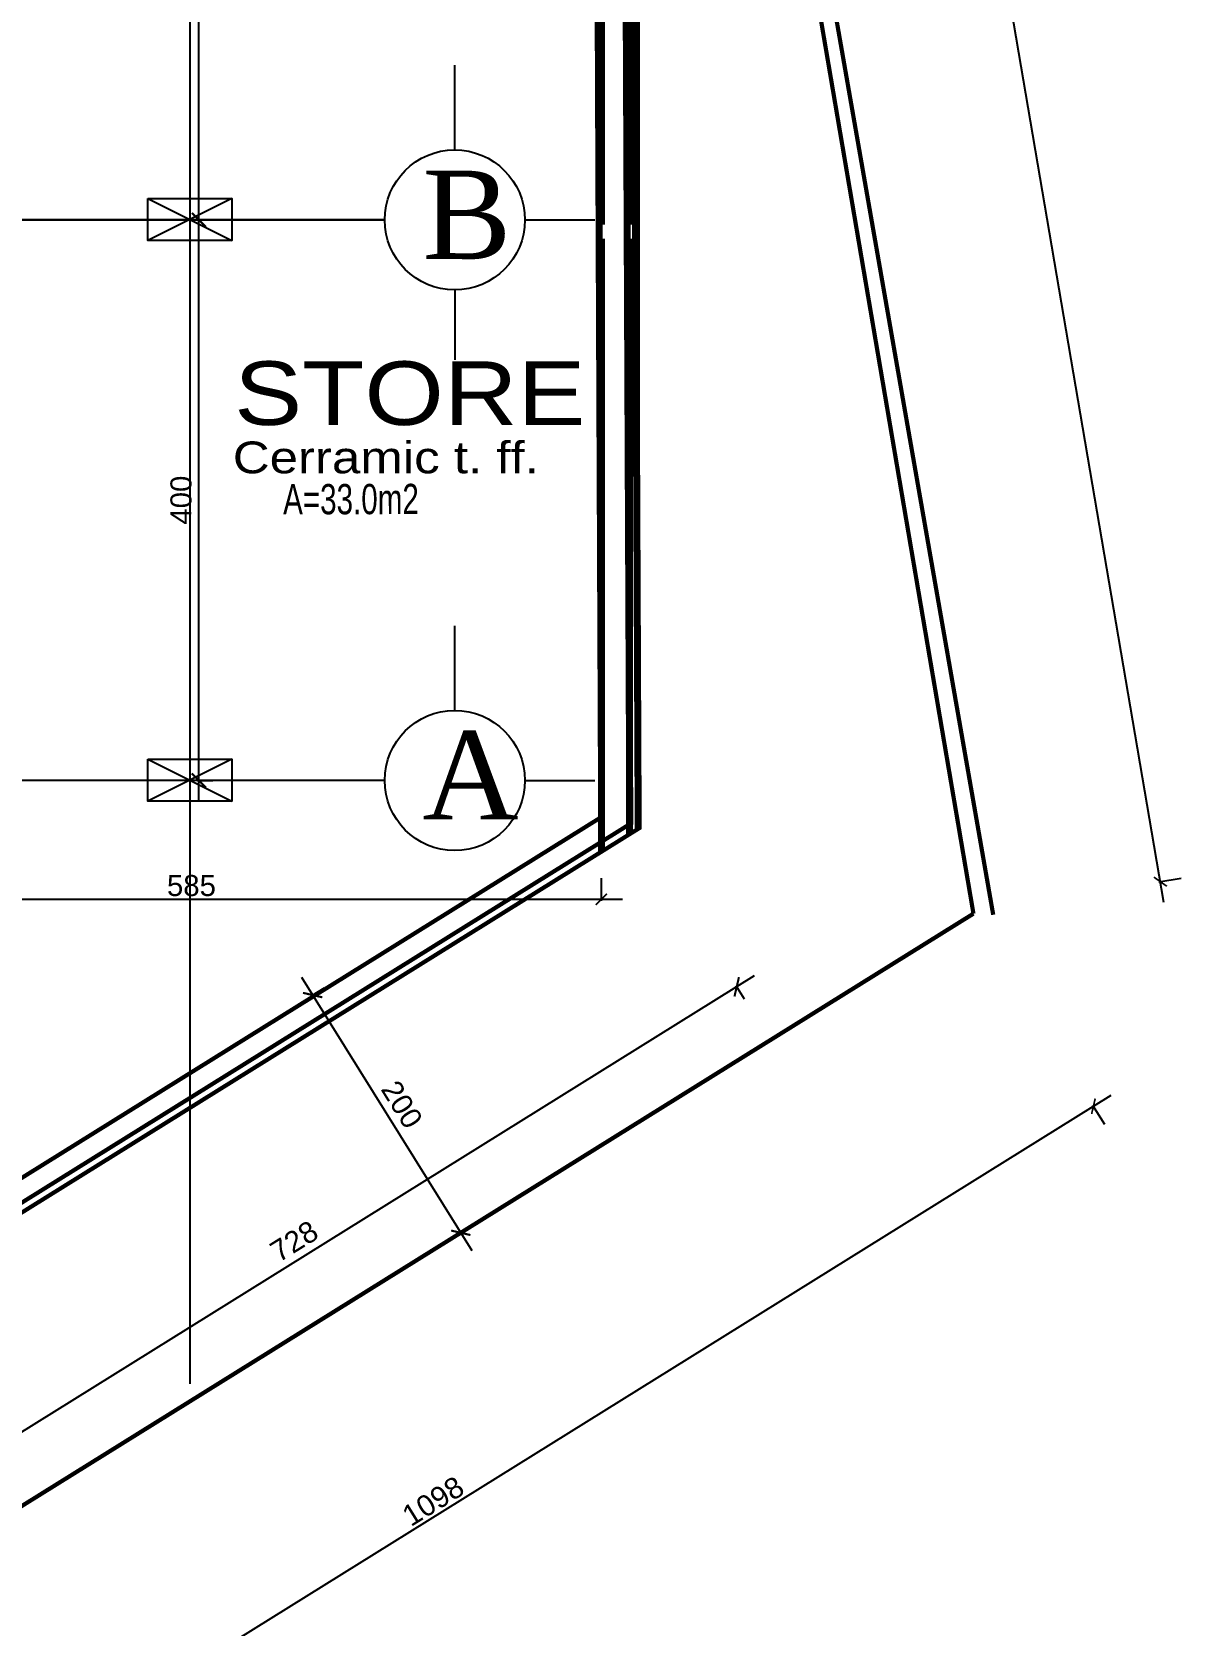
# Model space of a CAD drawing. Extents: x 250879 to 348495, y -51522 to -9360.
# Drawn here: x 309412 to 310232, y -23697 to -22559 of the extents above; entities that cross this region are included whole.
import ezdxf

# ---------------------------------------------------------------- set-up
doc = ezdxf.new("R2010")
doc.units = 0
doc.layers.get('0').update_dxf_attribs({"linetype": 'CONTINUOUS'})
doc.layers.get('DEFPOINTS').update_dxf_attribs({"color": 9, "linetype": 'CONTINUOUS'})
doc.layers.add('A-text finishing', color=6, linetype='CONTINUOUS', lineweight=13)
doc.layers.add('A-text function', color=30, linetype='CONTINUOUS', lineweight=20)
for name, color, linetype in [('AXIS', 1, 'CONTINUOUS'), ('COLUMN', 5, 'CONTINUOUS'), ('TEXT', 3, 'CONTINUOUS'), ('WALL', 7, 'CONTINUOUS'), ('WALL1', 2, 'CONTINUOUS')]:
    doc.layers.add(name, color=color, linetype=linetype)
doc.styles.add('ARIAL', font='BOD_CR.TTF', dxfattribs={"width": 1.2})
doc.styles.get("Standard").update_dxf_attribs({"font": 'sanss___.ttf', "height": 15})
doc.styles.add('style2', font='romantic.ttf', dxfattribs={"height": 50})
doc.dimstyles.get("Standard").update_dxf_attribs({"dimtxt": 15, "dimasz": 10, "dimexe": 10, "dimexo": 30, "dimgap": 5, "dimtad": 1, "dimdec": 0, "dimdsep": 46, "dimtxsty": 'Standard', "dimblk1": 'ARCHTICK', "dimblk2": 'ARCHTICK', "dimsah": 1, "dimcen": 2.5, "dimdle": 15, "dimclrd": 3, "dimclre": 3, "dimclrt": 3, "dimazin": 0, "dimtfac": 1, "dimtdec": 0, "dimtmove": 2, "dimatfit": 2, "dimldrblk": 'ARCHTICK', "dimfxl": 1.0455, "dimfxlon": 1, "dimtolj": 1, "dimtzin": 0, "dimarcsym": 0})
doc.dimstyles.new('STANDARD$0', dxfattribs={"dimscale": 0, "dimtxt": 12, "dimasz": 8, "dimexe": 15, "dimexo": 0.0625, "dimgap": 2, "dimtad": 1, "dimdec": 0, "dimzin": 0, "dimdsep": 46, "dimtxsty": 'Standard', "dimblk1": 'ARCHTICK', "dimblk2": 'ARCHTICK', "dimsah": 1, "dimcen": 0.09, "dimdle": 15, "dimclrd": 3, "dimclre": 3, "dimclrt": 3, "dimazin": 0, "dimtfac": 1, "dimtdec": 0, "dimtofl": 0, "dimtmove": 1, "dimatfit": 3, "dimldrblk": 'ARCHTICK', "dimfxl": 1.0455, "dimfxlon": 1, "dimtolj": 1, "dimtzin": 0, "dimarcsym": 0})

# ---------------------------------------------------------------- blocks, each defined once
blk = doc.blocks.new('_ARCHTICK')
at = {"color": 0, "linetype": 'ByBlock', "const_width": 0.15}
blk.add_lwpolyline([(-0.5, -0.5), (0.5, 0.5)], dxfattribs=at)
blk = doc.blocks.new('*D145')
at = {"layer": 'DEFPOINTS', "color": 0, "linetype": 'ByBlock', "ltscale": 3, "transparency": 16777216}
for p in [(309463.9, -22693), (309530.7, -22693), (309412.2, -23093.2)]:
    blk.add_point(p, dxfattribs=at)
at = {"layer": 'WALL1', "color": 3, "linetype": 'ByBlock', "lineweight": -2, "ltscale": 3, "transparency": 16777216}
for p, q in [((309530.7, -23108.2), (309530.7, -22678)), ((309529.7, -22693), (309540.7, -22693)), ((309529.7, -23093.2), (309540.7, -23093.2))]:
    blk.add_line(p, q, dxfattribs=at)
at = {"layer": 'WALL1', "color": 3, "linetype": 'ByBlock', "lineweight": -2, "ltscale": 3, "transparency": 16777216, "xscale": 10, "yscale": 10, "zscale": 10}
for p, rotation in [((309530.7, -22693), 90), ((309530.7, -23093.2), 270)]:
    blk.add_blockref('_ARCHTICK', p, dxfattribs=dict(at, rotation=rotation))
at = {"layer": 'WALL1', "color": 3, "linetype": 'ByBlock', "ltscale": 3, "transparency": 16777216, "insert": (309518, -22893.1), "char_height": 15, "attachment_point": 5, "rotation": 90}
blk.add_mtext('\\A1;400', dxfattribs=at)
blk = doc.blocks.new('*D146')
at = {"layer": 'DEFPOINTS', "color": 0, "linetype": 'ByBlock', "ltscale": 3, "transparency": 16777216}
for p in [(309530.7, -22292.8), (309530.7, -22292.8), (309463.9, -22693)]:
    blk.add_point(p, dxfattribs=at)
at = {"layer": 'WALL1', "color": 3, "linetype": 'ByBlock', "lineweight": -2, "ltscale": 3, "transparency": 16777216}
for p, q in [((309530.7, -22708), (309530.7, -22277.8)), ((309530.7, -22292.8), (309520.7, -22292.8)), ((309529.7, -22693), (309540.7, -22693))]:
    blk.add_line(p, q, dxfattribs=at)
at = {"layer": 'WALL1', "color": 3, "linetype": 'ByBlock', "lineweight": -2, "ltscale": 3, "transparency": 16777216, "xscale": 10, "yscale": 10, "zscale": 10}
for p, rotation in [((309530.7, -22292.8), 90), ((309530.7, -22693), 270)]:
    blk.add_blockref('_ARCHTICK', p, dxfattribs=dict(at, rotation=rotation))
at = {"layer": 'WALL1', "color": 3, "linetype": 'ByBlock', "ltscale": 3, "transparency": 16777216, "insert": (309518, -22492.9), "char_height": 15, "attachment_point": 5, "rotation": 90}
blk.add_mtext('\\A1;400', dxfattribs=at)
blk = doc.blocks.new('*D21')
at = {"layer": 'DEFPOINTS', "color": 0, "linetype": 'Continuous', "transparency": 16777216}
for p in [(159766.8, -32812.9), (159633.4, -32835.7), (160167.5, -35966.3)]:
    blk.add_point(p, dxfattribs=at)
at = {"layer": 'WALL', "color": 3, "linetype": 'Continuous', "lineweight": -2, "transparency": 16777216}
for p, q in [((160303.4, -35958.3), (159764.3, -32798.1)), ((159765.8, -32813.1), (159781.6, -32810.4)), ((160299.9, -35943.7), (160315.7, -35941))]:
    blk.add_line(p, q, dxfattribs=at)
at = {"layer": 'WALL', "color": 3, "linetype": 'Continuous', "lineweight": -2, "transparency": 16777216, "xscale": 8, "yscale": 8, "zscale": 8}
for p, rotation in [((159766.8, -32812.9), 99.68081920431923), ((160300.9, -35943.5), 279.6808192043192)]:
    blk.add_blockref('_ARCHTICK', p, dxfattribs=dict(at, rotation=rotation))
at = {"layer": 'WALL', "color": 3, "linetype": 'Continuous', "transparency": 16777216, "insert": (160043.5, -34376.6), "char_height": 15, "attachment_point": 5, "rotation": 279.6808}
blk.add_mtext('\\A1;3176', dxfattribs=at)
blk = doc.blocks.new('*D25')
at = {"layer": 'DEFPOINTS', "color": 0, "linetype": 'Continuous', "transparency": 16777216}
for p in [(160167.5, -35966.3), (160253.1, -36103.8), (159235.4, -36546.7)]:
    blk.add_point(p, dxfattribs=at)
at = {"layer": 'WALL', "color": 3, "linetype": 'Continuous', "lineweight": -2, "transparency": 16777216}
for p, q in [((159308.3, -36692.1), (160265.8, -36095.8)), ((160252.5, -36102.9), (160261, -36116.5)), ((159320.5, -36683.3), (159329, -36696.9))]:
    blk.add_line(p, q, dxfattribs=at)
at = {"layer": 'WALL', "color": 3, "linetype": 'Continuous', "lineweight": -2, "transparency": 16777216, "xscale": 8, "yscale": 8, "zscale": 8}
for p, rotation in [((160253.1, -36103.8), 31.91311431411811), ((159321, -36684.2), 211.9131143141181)]:
    blk.add_blockref('_ARCHTICK', p, dxfattribs=dict(at, rotation=rotation))
at = {"layer": 'WALL', "color": 3, "linetype": 'Continuous', "transparency": 16777216, "insert": (159781.9, -36385.7), "char_height": 15, "attachment_point": 5, "rotation": 31.9131}
blk.add_mtext('\\A1;1098', dxfattribs=at)
blk = doc.blocks.new('COLUMN')
at = {"layer": 'AXIS'}
for p, q in [((236924.7, -9644.3), (236984.7, -9674.3)), ((236984.7, -9644.3), (236924.7, -9674.3))]:
    blk.add_line(p, q, dxfattribs=at)
at = {"layer": 'COLUMN'}
blk.add_lwpolyline([(236924.7, -9644.3), (236984.7, -9644.3), (236984.7, -9674.3), (236924.7, -9674.3)], close=True, dxfattribs=at)
blk = doc.blocks.new('AXISG')
at = {"layer": 'AXIS'}
for p, q in [((307797.6, -19949.2), (307797.6, -23524.1)), ((305587.5, -22693), (307936.9, -22693)), ((305587.5, -23093.2), (307936.9, -23093.2))]:
    blk.add_line(p, q, dxfattribs=at)
at = {"layer": 'WALL', "linetype": 'Continuous'}
for p in [(70842.9, -13033.7), (70842.9, -13433.9)]:
    blk.add_blockref('COLUMN', p, dxfattribs=at)
blk = doc.blocks.new('*D1184')
at = {"layer": 'DEFPOINTS', "color": 0, "linetype": 'ByBlock', "ltscale": 3, "transparency": 16777216}
for p in [(309844.2, -23127.7), (309914.5, -23240.5), (309226.1, -23512.7)]:
    blk.add_point(p, dxfattribs=at)
at = {"layer": 'WALL1', "color": 3, "linetype": 'ByBlock', "lineweight": -2, "ltscale": 3, "transparency": 16777216}
for p, q in [((309283.6, -23633.4), (309927.2, -23232.5)), ((309913.9, -23239.6), (309919.7, -23249)), ((309295.7, -23624.5), (309301.6, -23633.9))]:
    blk.add_line(p, q, dxfattribs=at)
at = {"layer": 'WALL1', "color": 3, "linetype": 'ByBlock', "lineweight": -2, "ltscale": 3, "transparency": 16777216, "xscale": 10, "yscale": 10, "zscale": 10}
for p, rotation in [((309914.5, -23240.5), 31.91311431411697), ((309296.3, -23625.4), 211.913114314117)]:
    blk.add_blockref('_ARCHTICK', p, dxfattribs=dict(at, rotation=rotation))
at = {"layer": 'WALL1', "color": 3, "linetype": 'ByBlock', "ltscale": 3, "transparency": 16777216, "insert": (309598.7, -23422.1), "char_height": 15, "attachment_point": 5, "rotation": 31.9131}
blk.add_mtext('\\A1;728', dxfattribs=at)
blk = doc.blocks.new('*D1210')
at = {"layer": 'DEFPOINTS', "color": 0, "linetype": 'Continuous', "transparency": 16777216}
for p in [(309232.9, -23108), (309817.9, -23178), (309817.9, -23185.7)]:
    blk.add_point(p, dxfattribs=at)
at = {"layer": 'WALL', "color": 3, "linetype": 'Continuous', "lineweight": -2, "transparency": 16777216}
for p, q in [((309817.9, -23179.1), (309817.9, -23163)), ((309217.9, -23178), (309832.9, -23178)), ((309232.9, -23177), (309232.9, -23193))]:
    blk.add_line(p, q, dxfattribs=at)
at = {"layer": 'WALL', "color": 3, "linetype": 'Continuous', "lineweight": -2, "transparency": 16777216, "xscale": 8, "yscale": 8, "zscale": 8, "rotation": 180}
blk.add_blockref('_ARCHTICK', (309232.9, -23178), dxfattribs=at)
at = {"layer": 'WALL', "color": 3, "linetype": 'Continuous', "lineweight": -2, "transparency": 16777216, "xscale": 8, "yscale": 8, "zscale": 8}
blk.add_blockref('_ARCHTICK', (309817.9, -23178), dxfattribs=at)
at = {"layer": 'WALL', "color": 3, "linetype": 'Continuous', "transparency": 16777216, "insert": (309525.4, -23168.3), "char_height": 15, "attachment_point": 5}
blk.add_mtext('\\A1;585', dxfattribs=at)
blk = doc.blocks.new('*D1587')
at = {"layer": 'DEFPOINTS', "color": 0, "linetype": 'ByBlock', "ltscale": 3, "transparency": 16777216}
for p in [(309602.2, -23252.5), (309717.6, -23416.1), (309707.9, -23422.1)]:
    blk.add_point(p, dxfattribs=at)
at = {"layer": 'WALL1', "color": 3, "linetype": 'ByBlock', "lineweight": -2, "ltscale": 3, "transparency": 16777216}
for p, q in [((309604, -23233.7), (309725.5, -23428.8)), ((309611.9, -23246.4), (309620.4, -23241.2)), ((309717.6, -23416.1), (309726.1, -23410.8))]:
    blk.add_line(p, q, dxfattribs=at)
at = {"layer": 'WALL1', "color": 3, "linetype": 'ByBlock', "lineweight": -2, "ltscale": 3, "transparency": 16777216, "xscale": 10, "yscale": 10, "zscale": 10}
for p, rotation in [((309611.9, -23246.4), 121.9152575509784), ((309717.6, -23416.1), 301.9152575509784)]:
    blk.add_blockref('_ARCHTICK', p, dxfattribs=dict(at, rotation=rotation))
at = {"layer": 'WALL1', "color": 3, "linetype": 'ByBlock', "ltscale": 3, "transparency": 16777216, "insert": (309675.6, -23324.5), "char_height": 15, "attachment_point": 5, "rotation": 301.9153}
blk.add_mtext('\\A1;200', dxfattribs=at)
blk = doc.blocks.new('site77')
at = {"layer": 'WALL', "linetype": 'Continuous', "const_width": 3}
for points in [[(159633.4, -32835.7), (160181.6, -35967.1)], [(159633.4, -32835.7), (160167.5, -35966.3)], [(159235.4, -36546.7), (160167.5, -35966.3)]]:
    blk.add_lwpolyline(points, dxfattribs=at)
at = {"layer": 'WALL', "linetype": 'Continuous'}
for p1, p2, distance, picture, middle in [((160167.5, -35966.3), (159633.4, -32835.7), -135.4, '*D21', (160043.5, -34376.6)), ((159235.4, -36546.7), (160167.5, -35966.3), -162, '*D25', (159781.9, -36385.7))]:
    dim = blk.add_aligned_dim(p1=p1, p2=p2, distance=distance, dimstyle='STANDARD$0', override={"dimscale": 1}, dxfattribs=at)
    dim.commit()
    dim.dimension.update_dxf_attribs({"geometry": picture, "text_midpoint": middle})

msp = doc.modelspace()

# ---------------------------------------------------------------- linework, layer by layer
at = {"layer": 'AXIS'}
for p, q in [((309713.31203, -22643.05459), (309713.31203, -22582.62594)), ((307567.25552, -22692.99755), (309663.64124, -22692.99755)), ((309763.31203, -22693.05459), (309813.31203, -22693.05459)), ((309713.31203, -22743.05459), (309713.31203, -22793.05459)), ((309713.31203, -23043.21918), (309713.31203, -22982.79053)), ((309763.31203, -23093.21918), (309813.31203, -23093.21918))]:
    msp.add_line(p, q, dxfattribs=at)
for centre in [(309713.31203, -22693.05459), (309713.31203, -23093.21918)]:
    msp.add_circle(centre, 50, dxfattribs=at)
at = {"layer": 'WALL', "linetype": 'Continuous', "ltscale": 3, "const_width": 5}
for points in [[(309837.89641, -22392.75067), (309837.89641, -22696.52513), (309837.89641, -21687.87161), (309762.39376, -21259.48242, 0.3639919777), (309545.73312, -21077.66838), (309232.89641, -21077.66838)], [(309817.89641, -22696.52513), (309817.89641, -21689.62373), (309742.69734, -21262.95699, 0.3639919777), (309545.73312, -21097.6715), (309233.71977, -21097.6715)]]:
    msp.add_lwpolyline(points, format="xyb", dxfattribs=at)
at = {"layer": 'WALL', "linetype": 'Continuous', "ltscale": 3}
msp.add_lwpolyline([(309221.59951, -23490.70422, 3, 3, 0), (309818.1121, -23119.21837, 5, 5, 0), (309812.03352, -21709.2358, 5, 5, 0), (309736.83445, -21282.56907, 5, 5, 0.3696651857), (309545.94881, -21116.24664, 5, 5, 0), (309232.87758, -21116.24664, 5, 5, 0)], format="xyseb", dxfattribs=at)
at = {"layer": 'WALL', "linetype": 'Continuous'}
for points in [[(309222.89641, -23507.56751, 3, 3, 0), (309838.22558, -23124.36339, 5, 5, 0), (309832.147, -21759.25287, 5, 5, 0)], [(309226.06821, -23512.66061, 3, 3, 0), (309844.22558, -23127.6952, 5, 5, 0), (309838.147, -21759.25287, 5, 5, 0)]]:
    msp.add_lwpolyline(points, format="xyseb", dxfattribs=at)
at = {"layer": 'WALL', "color": 6, "linetype": 'Continuous', "const_width": 3}
msp.add_lwpolyline([(309843.89641, -21784.28599), (309843.89641, -23127.90019)], dxfattribs=at)
at = {"layer": 'WALL', "linetype": 'Continuous', "ltscale": 3, "const_width": 5}
for points in [[(309817.89641, -22706.52513), (309817.89641, -23144.09203)], [(309837.89641, -22706.52513), (309837.89641, -23131.63677)]]:
    msp.add_lwpolyline(points, dxfattribs=at)

# ---------------------------------------------------------------- block references
at = {"layer": 'WALL', "linetype": 'Continuous'}
for name, p in [('AXISG', (1726.73997, 0.16459)), ('site77', (149915.93692, 12778.02515))]:
    msp.add_blockref(name, p, dxfattribs=at)

# ---------------------------------------------------------------- texts
at = {"layer": 'A-text finishing', "style": 'ARIAL', "width": 1.2}
msp.add_text('Cerramic t. ff.', height=22.68, dxfattribs=at).set_placement((309554.91955, -22873.93605))
at = {"layer": 'A-text function', "insert": (309555.87246, -22794.0509), "char_height": 45.36, "width": 1374.19264, "attachment_point": 1, "style": 'ARIAL'}
msp.add_mtext('STORE', dxfattribs=at)
at = {"layer": 'TEXT', "width": 0.7}
msp.add_text('A=33.0m2', height=21.6, rotation=0.12694545, dxfattribs=at).set_placement((309590.82247, -22903.26985))
at = {"layer": 'TEXT', "char_height": 63, "width": 240.46074, "attachment_point": 1, "style": 'style2'}
for s, insert in [('B', (309690.22381, -22657.88285)), ('A', (309690.22381, -23058.04743))]:
    msp.add_mtext(s, dxfattribs=dict(at, insert=insert))

# ---------------------------------------------------------------- dimensions: what is measured, and where the dimension line sits
at = {"layer": 'WALL', "linetype": 'Continuous'}
dim = msp.add_linear_dim(base=(309817.89641, -23178.04014), p1=(309232.89641, -23107.99755), p2=(309817.89641, -23185.69427), dimstyle='STANDARD$0', override={"dimscale": 1}, dxfattribs=at)
dim.commit()
dim.dimension.update_dxf_attribs({"geometry": '*D1210', "text_midpoint": (309525.39641, -23168.3138)})
at = {"layer": 'WALL1', "linetype": 'ByBlock', "ltscale": 3}
dim = msp.add_linear_dim(base=(309530.71153, -22292.83296), p1=(309463.89641, -22692.99755), p2=(309530.71153, -22292.83296), angle=90, dimstyle='Standard', override={"dimtmove": 1}, dxfattribs=at)
dim.commit()
dim.dimension.update_dxf_attribs({"geometry": '*D146', "text_midpoint": (309517.98519, -22492.91526)})
dim = msp.add_linear_dim(base=(309530.71153, -22692.99755), p1=(309412.19808, -23093.16214), p2=(309463.89641, -22692.99755), angle=90, dimstyle='Standard', dxfattribs=at)
dim.commit()
dim.dimension.update_dxf_attribs({"geometry": '*D145', "text_midpoint": (309517.98519, -22893.07984)})
for p1, p2, distance, picture, middle in [((309226.06821, -23512.66061), (309844.22558, -23127.6952), -132.8554, '*D1184', (309598.65104, -23422.14954)), ((309602.21977, -23252.49005), (309707.85567, -23422.10054), 11.44285, '*D1587', (309675.55327, -23324.51791))]:
    dim = msp.add_aligned_dim(p1=p1, p2=p2, distance=distance, dimstyle='STANDARD$0', override={"dimscale": 1, "dimtxt": 15, "dimasz": 10, "dimexe": 10, "dimexo": 30, "dimgap": 5, "dimzin": 8, "dimcen": 2.5, "dimtofl": 1, "dimatfit": 2}, dxfattribs=at)
    dim.commit()
    dim.dimension.update_dxf_attribs({"geometry": picture, "text_midpoint": middle})

doc.saveas('drawing.dxf')
